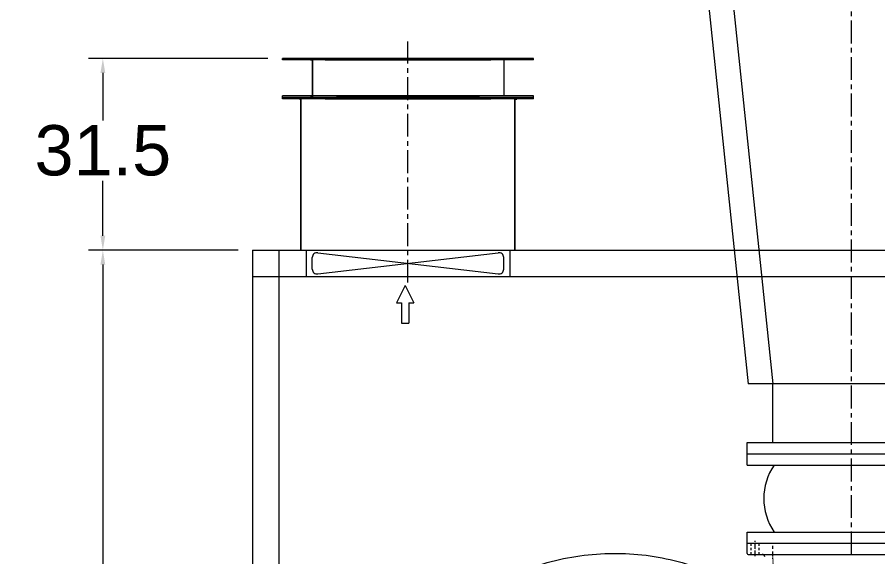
# Model space of a CAD drawing. Header units: inches. Extents: x -7 to 38035, y 41 to 29026.
# Drawn here: x 5317 to 8912, y 22011 to 24264 of the extents above; entities that cross this region are included whole.
import ezdxf

# ---------------------------------------------------------------- set-up
doc = ezdxf.new("R2010")
doc.units = ezdxf.units.IN
doc.header["$MEASUREMENT"] = 0
for name, pattern in [('ACAD_ISO04W100', [30, 24, -3, 0, -3]), ('CENTER', [50.8, 31.75, -6.35, 6.35, -6.35]), ('EB_DASH', [6, 3, -3])]:
    doc.linetypes.add(name, pattern=pattern)
doc.layers.get('Defpoints').update_dxf_attribs({"lineweight": 5})
doc.layers.add('CAXA1', color=5, linetype='CENTER', lineweight=5)
doc.styles.add('Roman', font='arial.ttf')
doc.styles.get("Standard").update_dxf_attribs({"font": 'arial.ttf'})
doc.dimstyles.new('ISO-25', dxfattribs={"dimscale": 30, "dimtxt": 1.5, "dimasz": 1.5, "dimexe": 2, "dimexo": 2, "dimtad": 1, "dimtih": 1, "dimtoh": 1, "dimdec": 1, "dimlfac": 0.03937, "dimdsep": 46, "dimtxsty": 'Standard', "dimcen": 2.5, "dimclrd": 7, "dimclre": 7, "dimclrt": 7, "dimadec": 0, "dimazin": 0, "dimtfac": 1, "dimtdec": 1, "dimtmove": 0, "dimatfit": 3, "dimfxl": 1, "dimlwd": 5, "dimlwe": 5, "dimarcsym": 0})

# ---------------------------------------------------------------- blocks, each defined once
blk = doc.blocks.new('*D238')
at = {"color": 7, "linetype": 'Continuous', "lineweight": 5, "transparency": 16777216}
for p, q in [((6239.4, 23291.2), (5614.4, 23291.2)), ((5674.4, 23231.2), (5674.4, 21280.6)), ((5674.4, 19351.2), (5674.4, 21028.7)), ((5986.9, 19291.2), (5614.4, 19291.2))]:
    blk.add_line(p, q, dxfattribs=at)
at = {"color": 7, "transparency": 16777216}
for points in [[(5664.4, 23231.2), (5684.4, 23231.2), (5674.4, 23291.2)], [(5664.4, 19351.2), (5684.4, 19351.2), (5674.4, 19291.2)]]:
    blk.add_solid(points, dxfattribs=at)
at = {"layer": 'Defpoints', "color": 0, "transparency": 16777216}
for p in [(6299.4, 23291.2), (5674.4, 19291.2), (6046.9, 19291.2)]:
    blk.add_point(p, dxfattribs=at)
at = {"color": 7, "lineweight": 5, "transparency": 16777216, "insert": (5674.4, 21154.7), "char_height": 210, "attachment_point": 5, "style": 'Roman'}
blk.add_mtext('157.5', dxfattribs=at)
blk = doc.blocks.new('*D240')
at = {"color": 7, "linetype": 'Continuous', "lineweight": 5, "transparency": 16777216}
for p, q in [((6364.4, 24091.2), (5614.4, 24091.2)), ((5674.4, 24031.2), (5674.4, 23833)), ((5674.4, 23351.2), (5674.4, 23580.9)), ((6239.4, 23291.2), (5614.4, 23291.2))]:
    blk.add_line(p, q, dxfattribs=at)
at = {"color": 7, "transparency": 16777216}
for points in [[(5664.4, 24031.2), (5684.4, 24031.2), (5674.4, 24091.2)], [(5664.4, 23351.2), (5684.4, 23351.2), (5674.4, 23291.2)]]:
    blk.add_solid(points, dxfattribs=at)
at = {"layer": 'Defpoints', "color": 0, "transparency": 16777216}
for p in [(6424.4, 24091.2), (5674.4, 23291.2), (6299.4, 23291.2)]:
    blk.add_point(p, dxfattribs=at)
at = {"color": 7, "lineweight": 5, "transparency": 16777216, "insert": (5674.4, 23706.9), "char_height": 210, "attachment_point": 5, "style": 'Roman'}
blk.add_mtext('31.5', dxfattribs=at)

msp = doc.modelspace()

# ---------------------------------------------------------------- linework, layer by layer
at = {"color": 7, "lineweight": 5}
for p, q in [((8033.65, 25954.69), (8370.22, 22733.89)), ((8136.69, 25954.69), (8473.26, 22733.89)), ((7474.38, 24091.25), (6424.38, 24091.25)), ((6424.38, 24085.25), (6424.38, 24091.25)), ((7474.38, 24085.25), (6424.38, 24085.25)), ((6550.38, 24085.25), (6542.38, 24085.25)), ((6542.38, 24084.25), (6542.38, 24085.25)), ((6549.38, 24084.25), (6542.38, 24084.25)), ((6549.38, 24084.25), (6549.38, 23936.25)), ((6550.38, 24085.25), (6550.38, 23935.25)), ((6602.88, 24085.25), (7295.88, 24085.25)), ((6649.38, 24085.25), (7249.38, 24085.25)), ((7349.38, 24085.25), (7349.38, 23935.25)), ((7350.38, 24084.25), (7350.38, 23936.25)), ((7474.38, 24085.25), (7474.38, 24091.25)), ((6549.38, 23980.25), (6549.38, 23930.25)), ((6550.38, 23980.25), (6550.38, 23929.25)), ((7474.38, 23935.25), (6424.38, 23935.25)), ((6424.38, 23929.25), (6424.38, 23935.25)), ((7474.38, 23929.25), (6424.38, 23929.25)), ((6424.38, 23923.25), (6424.38, 23929.25)), ((7474.38, 23923.25), (6424.38, 23923.25)), ((6502.88, 23923.25), (6494.88, 23923.25)), ((6494.88, 23922.25), (6494.88, 23923.25)), ((6502.88, 23923.25), (6494.88, 23923.25)), ((6494.88, 23922.25), (6494.88, 23923.25)), ((6501.88, 23922.25), (6494.88, 23922.25)), ((6501.88, 23922.25), (6494.88, 23922.25)), ((6501.88, 23291.25), (6501.88, 23923.25)), ((6502.88, 23291.25), (6502.88, 23923.25)), ((7374.38, 23929.25), (6524.38, 23929.25)), ((6549.38, 23936.25), (6542.38, 23936.25)), ((6542.38, 23936.25), (6542.38, 23935.25)), ((6550.38, 23935.25), (6542.38, 23935.25)), ((6549.38, 23930.25), (6542.38, 23930.25)), ((6542.38, 23930.25), (6542.38, 23929.25)), ((6550.38, 23929.25), (6542.38, 23929.25)), ((6602.88, 23929.25), (7295.88, 23929.25)), ((6602.88, 23923.25), (7295.88, 23923.25)), ((6650.38, 23935.25), (7248.38, 23935.25)), ((6650.38, 23929.25), (7248.38, 23929.25)), ((7395.88, 23923.25), (7403.88, 23923.25)), ((7395.88, 23923.25), (7403.88, 23923.25)), ((7395.88, 23291.25), (7395.88, 23923.25)), ((7396.88, 23291.25), (7396.88, 23923.25)), ((7396.88, 23922.25), (7403.88, 23922.25)), ((7396.88, 23922.25), (7403.88, 23922.25)), ((7403.88, 23922.25), (7403.88, 23923.25)), ((7403.88, 23922.25), (7403.88, 23923.25)), ((7474.38, 23929.25), (7474.38, 23935.25)), ((7474.38, 23923.25), (7474.38, 23929.25)), ((6299.38, 23291.25), (9599.38, 23291.25)), ((6299.38, 23291.25), (6299.38, 19291.25)), ((6409.38, 23291.25), (6409.38, 19291.25)), ((6524.38, 23291.25), (6524.38, 23181.25)), ((6572.52, 23192.2), (7326.23, 23280.3)), ((6572.52, 23280.3), (7326.23, 23192.2)), ((7374.38, 23291.25), (7374.38, 23181.25)), ((6549.38, 23211.95), (6549.38, 23260.55)), ((7349.38, 23211.95), (7349.38, 23260.55)), ((6299.38, 23181.25), (9599.38, 23181.25)), ((6937.6, 23143.85), (6900.99, 23071.25)), ((6937.6, 23143.85), (6974.22, 23071.25)), ((6900.99, 23071.25), (6922.17, 23071.25)), ((6922.17, 23071.25), (6922.17, 22986.05)), ((6953.03, 23071.25), (6974.22, 23071.25)), ((6953.03, 23071.25), (6953.03, 22986.05)), ((6922.17, 22986.05), (6953.03, 22986.05)), ((9235.07, 22733.89), (8370.22, 22733.89)), ((8473.26, 22487.94), (8473.26, 22733.89)), ((8367.12, 22487.94), (9238.2, 22487.94)), ((8367.12, 22441.09), (8367.12, 22487.94)), ((8367.12, 22441.09), (9238.2, 22441.09)), ((8367.12, 22394.24), (8367.12, 22441.09)), ((8367.12, 22441.09), (9238.2, 22441.09)), ((8367.12, 22394.24), (9238.2, 22394.24)), ((8367.12, 22114.62), (9238.2, 22114.62)), ((8367.12, 22067.77), (8367.12, 22114.62)), ((8367.12, 22067.77), (9238.2, 22067.77)), ((8367.12, 22025.31), (8367.12, 22067.77)), ((8371.51, 22067.77), (9233.8, 22067.77)), ((8371.51, 22020.92), (9233.8, 22020.92))]:
    msp.add_line(p, q, dxfattribs=at)
at = {"color": 7, "linetype": 'EB_DASH', "lineweight": 5, "ltscale": 3}
for p, q in [((8383.95, 22020.92), (8383.95, 22067.77)), ((8416.16, 22020.92), (8416.16, 22067.77))]:
    msp.add_line(p, q, dxfattribs=at)
at = {"color": 7, "linetype": 'ACAD_ISO04W100', "lineweight": 5}
msp.add_line((8400.06, 22013.63), (8400.06, 22077.66), dxfattribs=at)
at = {"color": 7, "linetype": 'EB_DASH', "lineweight": 5, "ltscale": 4}
msp.add_line((8473.26, 22020.92), (8473.26, 22067.77), dxfattribs=at)
at = {"color": 7, "linetype": 'EB_DASH', "lineweight": 5}
msp.add_line((8489.51, 21775.3), (8473.26, 22020.92), dxfattribs=at)
at = {"color": 7, "lineweight": 5}
for centre, radius, start, end in [((6569.38, 23260.55), 20, 80.95922, 180), ((7329.38, 23260.55), 20, 0, 99.04078), ((6569.38, 23211.95), 20, 180, 279.04078), ((7329.38, 23211.95), 20, 260.95922, 0), ((8683.67, 22254.43), 247.72, 145.63937, 214.36063), ((8371.51, 22025.31), 4.39, 180, 270), ((8429.33, 22009.21), 11.71, 10, 90)]:
    msp.add_arc(centre, radius, start, end, dxfattribs=at)
msp.add_open_spline([(6952.18, 21590.19), (6992.58, 21644.32), (7101.64, 21765.38), (7312.58, 21914.08), (7578.65, 22011.71), (7857.87, 22036.78), (8130.95, 21989.03), (8320.65, 21901.14), (8415.87, 21835.16), (8435.97, 21820.12)], degree=3, knots=[2975.5553311, 2975.5553311, 2975.5553311, 2975.5553311, 3113.9530173, 3307.9782866, 3499.9109438, 3689.7510283, 3877.4985806, 4063.1536427, 4114.5647382, 4114.5647382, 4114.5647382, 4114.5647382], dxfattribs=at)
at = {"layer": 'CAXA1', "linetype": 'CENTER', "lineweight": 5, "ltscale": 3}
for p, q in [((8802.66, 22020.92), (8802.66, 26416.98)), ((6949.38, 23155.87), (6949.38, 24161.87))]:
    msp.add_line(p, q, dxfattribs=at)

# ---------------------------------------------------------------- dimensions: what is measured, and where the dimension line sits
at = {"color": 7, "lineweight": 5}
for base, p1, p2, picture, middle in [((5674.36, 23291.25), (6424.38, 24091.25), (6299.38, 23291.25), '*D240', (5674.36, 23706.92)), ((5674.36, 19291.25), (6299.38, 23291.25), (6046.94, 19291.25), '*D238', (5674.36, 21154.68))]:
    dim = msp.add_linear_dim(base=base, p1=p1, p2=p2, angle=90, dimstyle='ISO-25', override={"dimtxt": 7, "dimasz": 2, "dimpost": '\\X', "dimtxsty": 'Roman'}, dxfattribs=at)
    dim.commit()
    dim.dimension.update_dxf_attribs({"geometry": picture, "text_midpoint": middle, "dimtype": 160})

doc.saveas('drawing.dxf')
